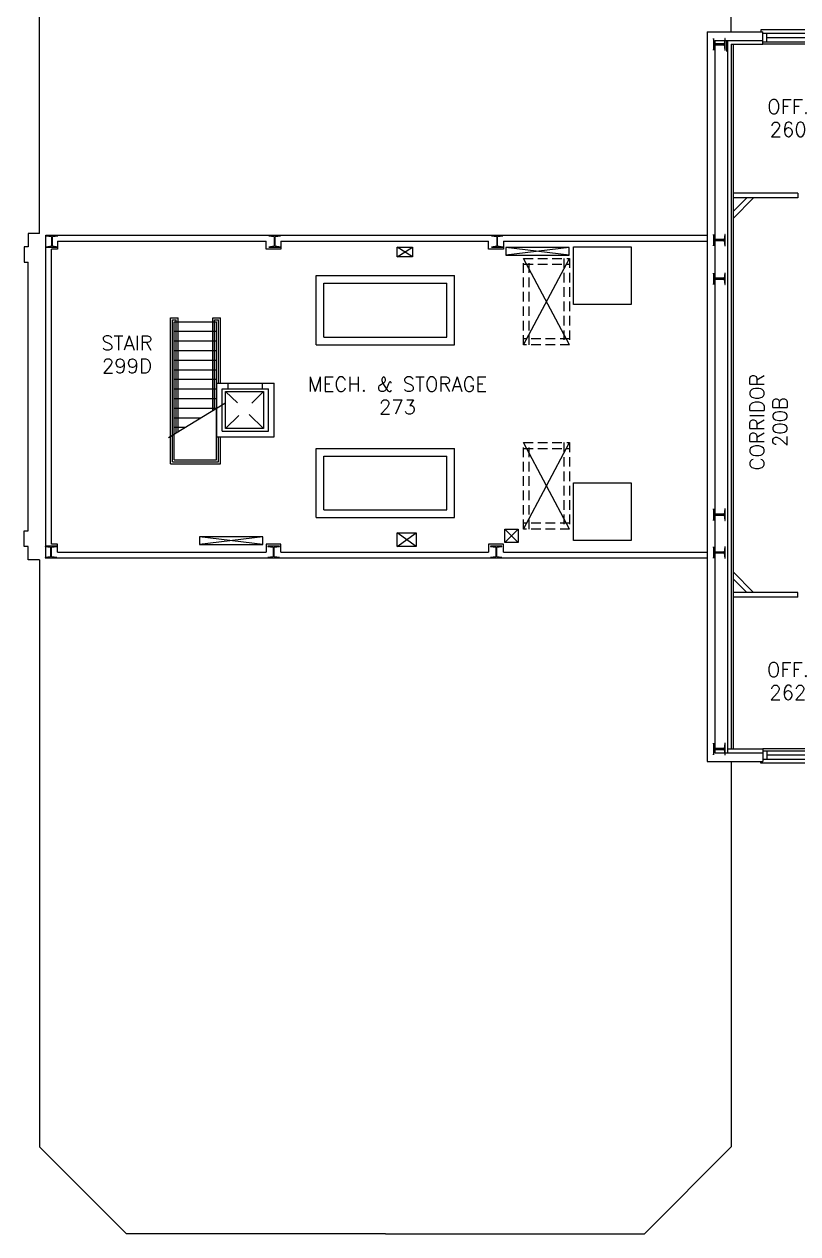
# Model space of a CAD drawing. Extents: x 481 to 2778, y 95 to 2621.
# Drawn here: x 481 to 1288, y 486 to 1746 of the extents above; entities that cross this region are included whole.
import ezdxf
from ezdxf.enums import TextEntityAlignment as Align

# ---------------------------------------------------------------- set-up
doc = ezdxf.new("R2010")
doc.units = 0
doc.header["$LTSCALE"] = 40
doc.header["$MEASUREMENT"] = 0
doc.linetypes.add('HIDDEN', pattern=[0.375, 0.25, -0.125])
for name, color, linetype in [('A-AREA-IDEN', 3, 'CONTINUOUS'), ('A-FLOR-ELTR', 7, 'CONTINUOUS'), ('A-FLOR-STRS', 7, 'CONTINUOUS'), ('A-GLAZ', 2, 'CONTINUOUS'), ('A-STRS-RAIL', 7, 'CONTINUOUS'), ('A-WALL', 252, 'CONTINUOUS'), ('S-COLS', 3, 'CONTINUOUS')]:
    doc.layers.add(name, color=color, linetype=linetype)
doc.styles.add('SIMPLEX', font='simplex', dxfattribs={"height": 23})

# ---------------------------------------------------------------- blocks, each defined once
blk = doc.blocks.new('Q')
at = {"layer": 'A-STRS-RAIL', "style": 'SIMPLEX'}
for tag, p in [('ROOM', (2, 4)), ('NUMBER', (2, -15.1))]:
    blk.add_attdef(tag, text='', height=12, dxfattribs=at).set_placement(p, align=Align.CENTER)
blk = doc.blocks.new('WDO')
at = {"layer": 'A-GLAZ'}
for p, q in [((2681.4, 408.1), (2681.4, 462.1)), ((2683.6, 408.1), (2683.6, 462.1)), ((2683.6, 458.1), (2692.6, 458.1)), ((2688.1, 412.1), (2688.1, 458.1)), ((2692.6, 408.1), (2692.6, 462.1)), ((2696.3, 464.4), (2694.4, 464.4)), ((2696.3, 405.8), (2696.3, 464.4)), ((2683.6, 412.1), (2692.6, 412.1)), ((2694.4, 405.8), (2696.3, 405.8))]:
    blk.add_line(p, q, dxfattribs=at)
at = {"layer": 'A-WALL'}
for p, q in [((2681.4, 462.1), (2694.4, 462.1)), ((2681.4, 408.1), (2694.4, 408.1))]:
    blk.add_line(p, q, dxfattribs=at)

msp = doc.modelspace()

# ---------------------------------------------------------------- linework, layer by layer
at = {"layer": 'A-FLOR-ELTR'}
for p, q in [((691.4, 1363.4), (731, 1363.4)), ((703.6, 1351.5), (691.4, 1363.4)), ((691.4, 1324.8), (691.4, 1363.4)), ((718.6, 1351.3), (731, 1363.4)), ((731, 1363.4), (731, 1324.8)), ((691.4, 1324.8), (705.2, 1338.3)), ((731, 1324.8), (715.9, 1339.5)), ((731, 1324.8), (691.4, 1324.8))]:
    msp.add_line(p, q, dxfattribs=at)
at = {"layer": 'A-FLOR-STRS', "color": 7, "linetype": 'Continuous'}
for p, q in [((637.9, 1436), (681.9, 1436)), ((637.9, 1426), (681.9, 1426)), ((637.9, 1416), (681.9, 1416)), ((637.9, 1406), (681.9, 1406)), ((637.9, 1396), (681.9, 1396)), ((637.9, 1386), (681.9, 1386)), ((637.9, 1376), (681.9, 1376)), ((637.9, 1366), (681.9, 1366)), ((637.9, 1356), (681.9, 1356)), ((637.9, 1346), (681.9, 1346)), ((637.9, 1336), (665.8, 1336))]:
    msp.add_line(p, q, dxfattribs=at)
at = {"layer": 'A-FLOR-STRS'}
msp.add_line((631.9, 1315.3), (690.4, 1351), dxfattribs=at)
at = {"layer": 'A-STRS-RAIL'}
for p, q in [((633.9, 1288), (633.9, 1440)), ((635.9, 1290), (635.9, 1438)), ((639.9, 1320.2), (639.9, 1438)), ((641.9, 1321.4), (641.9, 1440)), ((677.9, 1343.4), (677.9, 1440)), ((679.9, 1344.6), (679.9, 1438)), ((683.9, 1372), (683.9, 1438)), ((685.9, 1372), (685.9, 1440)), ((637.9, 1292), (637.9, 1436)), ((681.9, 1292), (681.9, 1436)), ((683.9, 1290), (683.9, 1316)), ((685.9, 1288), (685.9, 1316))]:
    msp.add_line(p, q, dxfattribs=at)
at = {"layer": 'A-STRS-RAIL', "linetype": 'Continuous'}
for p, q in [((633.9, 1440), (641.9, 1440)), ((635.9, 1438), (639.9, 1438)), ((677.9, 1440), (685.9, 1440)), ((679.9, 1438), (683.9, 1438)), ((637.9, 1326), (649.4, 1326)), ((633.9, 1288), (685.9, 1288)), ((635.9, 1290), (683.9, 1290)), ((637.9, 1292), (681.9, 1292))]:
    msp.add_line(p, q, dxfattribs=at)
at = {"layer": 'A-WALL'}
for p, q in [((497.4, 1528), (497.4, 2139.6)), ((1218.4, 1738), (1218.4, 2139.6)), ((1193.4, 1738), (1193.4, 978)), ((1193.4, 1738), (1251.4, 1738)), ((1201.4, 1729), (1201.4, 987)), ((1201.4, 1729), (1251.4, 1729)), ((1213.9, 1717.5), (1213.9, 1729)), ((1214.4, 1729), (1214.4, 987)), ((1218.4, 1725), (1218.4, 991)), ((1218.4, 1725), (1251.4, 1725)), ((1220.4, 1725), (1220.4, 991)), ((1287.8, 1570), (1220.4, 1570)), ((1287.8, 1565), (1220.4, 1565)), ((1220.4, 1550.7), (1234.7, 1565)), ((1220.4, 1543.6), (1241.7, 1565)), ((1287.8, 1570), (1287.8, 1565)), ((497.4, 1528), (485.4, 1528)), ((485.4, 1528), (485.4, 1514)), ((485.4, 1514), (481.4, 1514)), ((481.4, 1514), (481.4, 1498)), ((516.2, 1520), (516.2, 1511.6)), ((733.5, 1511.6), (733.5, 1520)), ((749, 1520), (749, 1511.6)), ((870, 1503.7), (870, 1513.7)), ((870, 1513.7), (886, 1513.7)), ((886, 1503.7), (870, 1513.7)), ((870, 1503.7), (886, 1513.7)), ((886, 1513.7), (886, 1503.7)), ((965.5, 1511.6), (965.5, 1520)), ((981, 1520), (981, 1511.6)), ((1049.3, 1513.3), (983.3, 1513.3)), ((1049.3, 1505.3), (983.3, 1513.3)), ((1049.3, 1513.3), (983.3, 1505.3)), ((983.3, 1513.3), (983.3, 1505.3)), ((1049.3, 1505.3), (1049.3, 1513.3)), ((1054, 1514), (1114, 1514)), ((1054, 1454), (1054, 1514)), ((1114, 1514), (1114, 1454)), ((516.2, 1511.6), (509.9, 1511.6)), ((749, 1511.6), (733.5, 1511.6)), ((886, 1503.7), (870, 1503.7)), ((981, 1511.6), (965.5, 1511.6)), ((983.3, 1505.3), (1049.3, 1505.3)), ((1049.9, 1412), (1001.9, 1502)), ((1001.9, 1412), (1049.9, 1502)), ((481.4, 1498), (485.4, 1498)), ((485.4, 1218), (485.4, 1498)), ((1114, 1454), (1054, 1454)), ((687.9, 1322), (687.9, 1366)), ((693.9, 1366), (693.9, 1372)), ((729.9, 1366), (729.9, 1372)), ((735.9, 1322), (735.9, 1366)), ((741.9, 1316), (741.9, 1372)), ((1001.9, 1220), (1049.9, 1310)), ((1049.9, 1220), (1001.9, 1310)), ((1054, 1268), (1114, 1268)), ((1054, 1208), (1054, 1268)), ((1114, 1268), (1114, 1208)), ((481.4, 1218), (485.4, 1218)), ((481.4, 1202), (481.4, 1218)), ((730, 1212), (664, 1204)), ((730, 1204), (664, 1212)), ((730, 1212), (664, 1212)), ((664, 1212), (664, 1204)), ((730, 1204), (730, 1212)), ((870, 1202), (890, 1216)), ((890, 1202), (870, 1216)), ((870, 1216), (890, 1216)), ((870, 1202), (870, 1216)), ((890, 1216), (890, 1202)), ((982.3, 1219.9), (996.3, 1219.9)), ((996.3, 1205.9), (982.3, 1219.9)), ((982.3, 1205.9), (996.3, 1219.9)), ((982.3, 1205.9), (982.3, 1219.9)), ((996.3, 1219.9), (996.3, 1205.9)), ((485.4, 1202), (481.4, 1202)), ((485.4, 1188), (485.4, 1202)), ((516.2, 1204.4), (509.9, 1204.4)), ((516.2, 1196), (516.2, 1204.4)), ((664, 1204), (730, 1204)), ((749, 1204.4), (733.5, 1204.4)), ((733.5, 1204.4), (733.5, 1196)), ((749, 1196), (749, 1204.4)), ((890, 1202), (870, 1202)), ((981, 1204.4), (965.5, 1204.4)), ((965.5, 1204.4), (965.5, 1196)), ((981, 1196), (981, 1204.4)), ((996.3, 1205.9), (982.3, 1205.9)), ((1114, 1208), (1054, 1208)), ((497.4, 1188), (485.4, 1188)), ((497.4, 1188), (497.4, 576.4)), ((1220.4, 1175.3), (1241.7, 1154)), ((1220.4, 1168.2), (1234.7, 1154)), ((1287.8, 1154), (1220.4, 1154)), ((1287.8, 1149), (1220.4, 1149)), ((1287.8, 1149), (1287.8, 1154)), ((1201.4, 987), (1251.4, 987)), ((1214.4, 991), (1251.4, 991)), ((1193.4, 978), (1251.4, 978)), ((1218.4, 978), (1218.4, 576.4)), ((587.9, 485.9), (497.4, 576.4)), ((1127.9, 485.9), (1218.4, 576.4)), ((857.9, 485.9), (587.9, 485.9)), ((857.9, 485.9), (1127.9, 485.9))]:
    msp.add_line(p, q, dxfattribs=at)
at = {"layer": 'A-WALL', "linetype": 'Continuous'}
for p, q in [((503.9, 1190), (503.9, 1526)), ((503.9, 1526), (1193.4, 1526)), ((516.2, 1520), (733.5, 1520)), ((749, 1520), (965.5, 1520)), ((981, 1520), (1193.4, 1520)), ((509.9, 1204.4), (509.9, 1511.6)), ((785.9, 1412), (785.9, 1484)), ((785.9, 1484), (929.9, 1484)), ((793.9, 1420), (793.9, 1476)), ((793.9, 1476), (921.9, 1476)), ((921.9, 1420), (921.9, 1476)), ((929.9, 1412), (929.9, 1484)), ((785.9, 1412), (929.9, 1412)), ((793.9, 1420), (921.9, 1420)), ((681.9, 1372), (681.9, 1316)), ((681.9, 1372), (741.9, 1372)), ((687.9, 1366), (735.9, 1366)), ((681.9, 1316), (741.9, 1316)), ((687.9, 1322), (735.9, 1322)), ((785.9, 1304), (929.9, 1304)), ((785.9, 1232), (785.9, 1304)), ((929.9, 1232), (929.9, 1304)), ((793.9, 1296), (921.9, 1296)), ((793.9, 1240), (793.9, 1296)), ((921.9, 1240), (921.9, 1296)), ((793.9, 1240), (921.9, 1240)), ((785.9, 1232), (929.9, 1232)), ((503.9, 1190), (1193.4, 1190)), ((516.2, 1196), (733.5, 1196)), ((749, 1196), (965.5, 1196)), ((981, 1196), (1193.4, 1196))]:
    msp.add_line(p, q, dxfattribs=at)
at = {"layer": 'A-WALL', "linetype": 'HIDDEN'}
for p, q in [((1001.9, 1412), (1001.9, 1502)), ((1001.9, 1502), (1049.9, 1502)), ((1007.9, 1412), (1007.9, 1502)), ((1043.9, 1502), (1043.9, 1412)), ((1049.9, 1502), (1049.9, 1412)), ((1001.9, 1496), (1049.9, 1496)), ((1049.9, 1418), (1001.9, 1418)), ((1049.9, 1412), (1001.9, 1412)), ((1001.9, 1220), (1001.9, 1310)), ((1001.9, 1310), (1049.9, 1310)), ((1001.9, 1304), (1049.9, 1304)), ((1007.9, 1220), (1007.9, 1310)), ((1043.9, 1310), (1043.9, 1220)), ((1049.9, 1310), (1049.9, 1220)), ((1049.9, 1226), (1001.9, 1226)), ((1049.9, 1220), (1001.9, 1220))]:
    msp.add_line(p, q, dxfattribs=at)
at = {"layer": 'S-COLS'}
for points in [[(1199.9, 1718.9), (1199.9, 1718.9, 0.366629), (1200, 1718.9), (1200.9, 1724.4, -0.366629), (1200.9, 1724.4), (1210.9, 1724.4, -0.366629), (1210.9, 1724.4), (1211.8, 1718.9, 0.366629), (1211.8, 1718.9), (1211.9, 1718.9), (1211.9, 1730.9), (1211.8, 1730.9, 0.366629), (1211.8, 1730.9), (1210.9, 1725.4, -0.366629), (1210.9, 1725.4), (1200.9, 1725.4, -0.366629), (1200.9, 1725.4), (1200, 1730.9, 0.366629), (1199.9, 1730.9), (1199.9, 1730.9)], [(516.4, 1513.7), (516.4, 1513.7, 0.366629), (516.4, 1513.8), (510.9, 1514.7, -0.366629), (510.9, 1514.7), (510.9, 1524.7, -0.366629), (510.9, 1524.7), (516.4, 1525.6, 0.366629), (516.4, 1525.6), (516.4, 1525.7), (504.4, 1525.7), (504.4, 1525.6, 0.366629), (504.4, 1525.6), (509.9, 1524.7, -0.366629), (509.9, 1524.7), (509.9, 1514.7, -0.366629), (509.9, 1514.7), (504.4, 1513.8, 0.366629), (504.4, 1513.7), (504.4, 1513.7)], [(748.4, 1513.7), (748.4, 1513.7, 0.366629), (748.4, 1513.8), (742.9, 1514.7, -0.366629), (742.9, 1514.7), (742.9, 1524.7, -0.366629), (742.9, 1524.7), (748.4, 1525.6, 0.366629), (748.4, 1525.6), (748.4, 1525.7), (736.4, 1525.7), (736.4, 1525.6, 0.366629), (736.4, 1525.6), (741.9, 1524.7, -0.366629), (741.9, 1524.7), (741.9, 1514.7, -0.366629), (741.9, 1514.7), (736.4, 1513.8, 0.366629), (736.4, 1513.7), (736.4, 1513.7)], [(980.4, 1513.7), (980.4, 1513.7, 0.366629), (980.4, 1513.8), (974.9, 1514.7, -0.366629), (974.9, 1514.7), (974.9, 1524.7, -0.366629), (974.9, 1524.7), (980.4, 1525.6, 0.366629), (980.4, 1525.6), (980.4, 1525.7), (968.4, 1525.7), (968.4, 1525.6, 0.366629), (968.4, 1525.6), (973.9, 1524.7, -0.366629), (973.9, 1524.7), (973.9, 1514.7, -0.366629), (973.9, 1514.7), (968.4, 1513.8, 0.366629), (968.4, 1513.7), (968.4, 1513.7)], [(1199.9, 1515), (1199.9, 1515, 0.366629), (1200, 1515), (1200.9, 1520.4, -0.366629), (1200.9, 1520.5), (1210.9, 1520.5, -0.366629), (1210.9, 1520.4), (1211.8, 1515, 0.366629), (1211.8, 1515), (1211.9, 1515), (1211.9, 1527), (1211.8, 1527, 0.366629), (1211.8, 1526.9), (1210.9, 1521.5, -0.366629), (1210.9, 1521.5), (1200.9, 1521.5, -0.366629), (1200.9, 1521.5), (1200, 1526.9, 0.366629), (1199.9, 1527), (1199.9, 1527)], [(1199.9, 1474.7), (1199.9, 1474.7, 0.366629), (1200, 1474.7), (1200.9, 1480.1, -0.366629), (1200.9, 1480.2), (1210.9, 1480.2, -0.366629), (1210.9, 1480.1), (1211.8, 1474.7, 0.366629), (1211.8, 1474.7), (1211.9, 1474.7), (1211.9, 1486.7), (1211.8, 1486.7, 0.366629), (1211.8, 1486.6), (1210.9, 1481.2, -0.366629), (1210.9, 1481.2), (1200.9, 1481.2, -0.366629), (1200.9, 1481.2), (1200, 1486.6, 0.366629), (1199.9, 1486.7), (1199.9, 1486.7)], [(1199.9, 1229), (1199.9, 1229, 0.366629), (1200, 1229), (1200.9, 1234.4, -0.366629), (1200.9, 1234.5), (1210.9, 1234.5, -0.366629), (1210.9, 1234.4), (1211.8, 1229, 0.366629), (1211.8, 1229), (1211.9, 1229), (1211.9, 1241), (1211.8, 1241, 0.366629), (1211.8, 1240.9), (1210.9, 1235.5, -0.366629), (1210.9, 1235.5), (1200.9, 1235.5, -0.366629), (1200.9, 1235.5), (1200, 1240.9, 0.366629), (1199.9, 1241), (1199.9, 1241)], [(503.4, 1202.1), (503.4, 1202, 0.366629), (503.4, 1202), (508.9, 1201.1, -0.366629), (508.9, 1201), (508.9, 1191.1, -0.366629), (508.9, 1191.1), (503.4, 1190.2, 0.366629), (503.4, 1190.1), (503.4, 1190.1), (515.4, 1190.1), (515.4, 1190.1, 0.366629), (515.4, 1190.2), (509.9, 1191.1, -0.366629), (509.9, 1191.1), (509.9, 1201, -0.366629), (509.9, 1201.1), (515.4, 1202, 0.366629), (515.4, 1202), (515.4, 1202.1)], [(735.4, 1202.1), (735.4, 1202, 0.366629), (735.4, 1202), (740.9, 1201.1, -0.366629), (740.9, 1201), (740.9, 1191.1, -0.366629), (740.9, 1191.1), (735.4, 1190.2, 0.366629), (735.4, 1190.1), (735.4, 1190.1), (747.4, 1190.1), (747.4, 1190.1, 0.366629), (747.4, 1190.2), (741.9, 1191.1, -0.366629), (741.9, 1191.1), (741.9, 1201, -0.366629), (741.9, 1201.1), (747.4, 1202, 0.366629), (747.4, 1202), (747.4, 1202.1)], [(967.4, 1202.1), (967.4, 1202, 0.366629), (967.4, 1202), (972.9, 1201.1, -0.366629), (972.9, 1201), (972.9, 1191.1, -0.366629), (972.9, 1191.1), (967.4, 1190.2, 0.366629), (967.4, 1190.1), (967.4, 1190.1), (979.4, 1190.1), (979.4, 1190.1, 0.366629), (979.4, 1190.2), (973.9, 1191.1, -0.366629), (973.9, 1191.1), (973.9, 1201, -0.366629), (973.9, 1201.1), (979.4, 1202, 0.366629), (979.4, 1202), (979.4, 1202.1)], [(1199.9, 1189.6), (1199.9, 1189.6, 0.366629), (1200, 1189.6), (1200.9, 1195, -0.366629), (1200.9, 1195.1), (1210.9, 1195.1, -0.366629), (1210.9, 1195), (1211.8, 1189.6, 0.366629), (1211.8, 1189.6), (1211.9, 1189.6), (1211.9, 1201.6), (1211.8, 1201.6, 0.366629), (1211.8, 1201.5), (1210.9, 1196.1, -0.366629), (1210.9, 1196.1), (1200.9, 1196.1, -0.366629), (1200.9, 1196.1), (1200, 1201.5, 0.366629), (1199.9, 1201.6), (1199.9, 1201.6)], [(1199.9, 984.9), (1199.9, 984.9, 0.366629), (1200, 984.9), (1200.9, 990.4, -0.366629), (1200.9, 990.4), (1210.9, 990.4, -0.366629), (1210.9, 990.4), (1211.8, 984.9, 0.366629), (1211.8, 984.9), (1211.9, 984.9), (1211.9, 996.9), (1211.8, 996.9, 0.366629), (1211.8, 996.9), (1210.9, 991.4, -0.366629), (1210.9, 991.4), (1200.9, 991.4, -0.366629), (1200.9, 991.4), (1200, 996.9, 0.366629), (1199.9, 996.9), (1199.9, 996.9)]]:
    msp.add_lwpolyline(points, format="xyb", close=True, dxfattribs=at)

# ---------------------------------------------------------------- block references
at = {"layer": 'A-AREA-IDEN', "xscale": 1.25, "yscale": 1.25, "zscale": 1.25}
for p, values in [((1275.2, 1647.6), {'ROOM': 'OFF.', 'NUMBER': '260'}), ((586, 1401.3), {'ROOM': 'STAIR', 'NUMBER': '299D'}), ((868, 1358.4), {'ROOM': 'MECH. & STORAGE', 'NUMBER': '273'}), ((1274.9, 1061.1), {'ROOM': 'OFF.', 'NUMBER': '262'})]:
    msp.add_blockref('Q', p, dxfattribs=at).add_auto_attribs(values)
at = {"layer": 'A-AREA-IDEN', "xscale": 1.25, "yscale": 1.25, "zscale": 1.25, "rotation": 90}
msp.add_blockref('Q', (1257.8, 1329), dxfattribs=at).add_auto_attribs({'ROOM': 'CORRIDOR', 'NUMBER': '200B'})
at = {"layer": 'A-GLAZ', "rotation": 90.00000000000163}
msp.add_blockref('WDO', (1713.5, -956.4), dxfattribs=at)
at = {"layer": 'A-GLAZ', "xscale": -1, "rotation": 89.99999999999838}
msp.add_blockref('WDO', (1713.5, 3672.4), dxfattribs=at)

doc.saveas('drawing.dxf')
